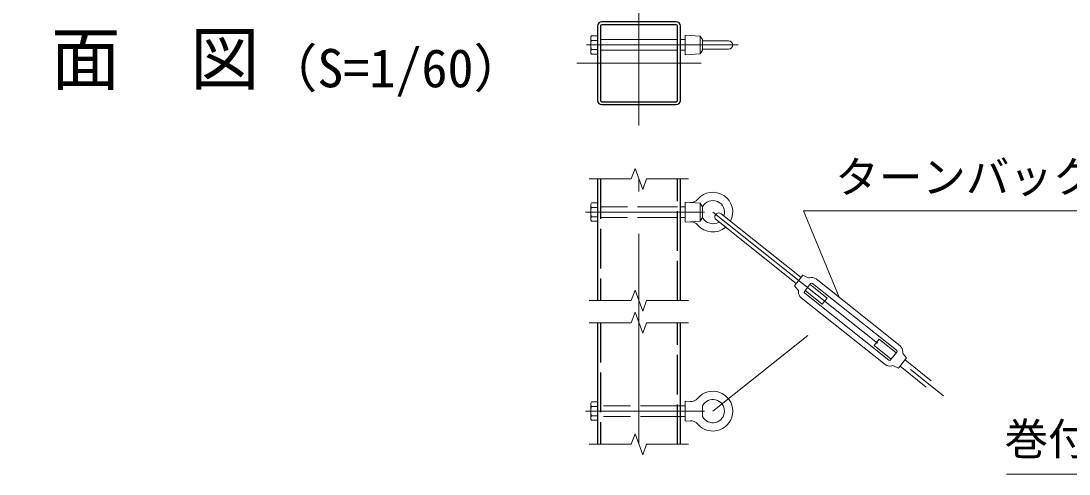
# Model space of a CAD drawing. Units: millimetres, scale not verified. Extents: x -12599 to 12601, y -8909 to 8911.
# Drawn here: x 3778 to 8519, y -4655 to -2606 of the extents above; entities that cross this region are included whole.
import ezdxf
from ezdxf.enums import TextEntityAlignment as Align

# ---------------------------------------------------------------- set-up
doc = ezdxf.new("R2010")
doc.units = ezdxf.units.MM
doc.header["$LTSCALE"] = 30
doc.linetypes.add('DASHED', pattern=[7.5, 6, -1.5])
doc.linetypes.add('USER1', pattern=[50.8, 31.75, -6.35, 6.35, -6.35])
for name, color, linetype, lineweight in [('0-0_D-BMK', 2, 'USER1', 13), ('0-1_D-STR1', 1, 'Continuous', 25), ('0-2_D-STR3', 3, 'Continuous', 13), ('0-6_D-STR-DIM', 7, 'Continuous', 13), ('0-9_D-STR-TXT', 7, 'Continuous', 13)]:
    doc.layers.add(name, color=color, linetype=linetype, lineweight=lineweight)
doc.layers.add('0-A_D-TTL-TXT', color=7, linetype='Continuous')
doc.styles.add('ＭＳ ゴシック', font='')
doc.styles.get('ＭＳ ゴシック').set_extended_font_data('MS Gothic')

msp = doc.modelspace()

# ---------------------------------------------------------------- linework, layer by layer
at = {"layer": '0-0_D-BMK'}
for p, q in [((6573.65, -3078.03), (6573.65, -2515.53)), ((6336.53, -2714.28), (7022.51, -2714.28)), ((6292.4, -2796.78), (6854.9, -2796.78)), ((6573.65, -4520.31), (6573.65, -3320.31)), ((6331.8, -3470.31), (6870.34, -3470.31)), ((6908.15, -3470.31), (8040.05, -4370.95)), ((6908.15, -4370.31), (7338.53, -4027.87)), ((6331.8, -4370.31), (6870.34, -4370.31))]:
    msp.add_line(p, q, dxfattribs=at)
at = {"layer": '0-1_D-STR1'}
for p, q in [((6386.15, -2628.48), (6386.15, -2965.08)), ((6399.65, -2628.48), (6399.65, -2965.08)), ((6741.95, -2609.28), (6405.35, -2609.28)), ((6741.95, -2622.78), (6405.35, -2622.78)), ((6747.65, -2965.08), (6747.65, -2628.48)), ((6761.15, -2965.08), (6761.15, -2628.48)), ((6405.35, -2970.78), (6741.95, -2970.78)), ((6405.35, -2984.28), (6741.95, -2984.28)), ((6386.15, -3320.31), (6386.15, -3870.31)), ((6761.15, -3870.31), (6761.15, -3320.31)), ((6386.15, -3970.31), (6386.15, -4520.31)), ((6761.15, -4520.31), (6761.15, -3970.31))]:
    msp.add_line(p, q, dxfattribs=at)
at = {"layer": '0-1_D-STR1', "linetype": 'DASHED'}
for p, q in [((6399.65, -3320.31), (6399.65, -3870.31)), ((6747.65, -3870.31), (6747.65, -3320.31)), ((6399.65, -3970.31), (6399.65, -4520.31)), ((6747.65, -4520.31), (6747.65, -3970.31))]:
    msp.add_line(p, q, dxfattribs=at)
at = {"layer": '0-1_D-STR1'}
for centre, radius, start, end in [((6405.35, -2628.48), 19.2, 90, 180), ((6405.35, -2628.48), 5.7, 90, 180), ((6741.95, -2628.48), 19.2, 0, 90), ((6741.95, -2628.48), 5.7, 0, 90), ((6405.35, -2965.08), 19.2, 180, 270), ((6405.35, -2965.08), 5.7, 180, 270), ((6741.95, -2965.08), 19.2, 270, 0), ((6741.95, -2965.08), 5.7, 270, 0)]:
    msp.add_arc(centre, radius, start, end, dxfattribs=at)
at = {"layer": '0-2_D-STR3'}
for p, q in [((6356.15, -2682.66), (6356.15, -2745.67)), ((6358.55, -2672.73), (6386.15, -2672.73)), ((6386.15, -2693.5), (6358.55, -2693.5)), ((6386.15, -2672.73), (6386.15, -2755.83)), ((6399.65, -2690.28), (6747.65, -2690.28)), ((6761.15, -2690.28), (6782.15, -2690.28)), ((6782.15, -2669.28), (6782.15, -2759.28)), ((6851.15, -2673.78), (6851.15, -2754.78)), ((6861.45, -2690.28), (6861.45, -2738.28)), ((6861.45, -2695.53), (6979.4, -2695.53)), ((6386.15, -2735.05), (6358.55, -2735.05)), ((6399.65, -2738.28), (6747.65, -2738.28)), ((6761.15, -2738.28), (6782.15, -2738.28)), ((6851.15, -2754.78), (6861.45, -2738.28)), ((6861.45, -2733.03), (6979.4, -2733.03)), ((6358.55, -2755.83), (6386.15, -2755.83)), ((6782.15, -2759.28), (6851.15, -2754.78)), ((6356.15, -3438.7), (6356.15, -3501.7)), ((6358.55, -3428.76), (6386.15, -3428.76)), ((6386.15, -3449.54), (6358.55, -3449.54)), ((6386.15, -3428.76), (6386.15, -3511.86)), ((6761.15, -3446.31), (6782.15, -3446.31)), ((6782.15, -3425.31), (6782.15, -3515.31)), ((6851.15, -3429.81), (6851.15, -3510.81)), ((6861.45, -3446.31), (6861.45, -3494.31)), ((6386.15, -3491.09), (6358.55, -3491.09)), ((6761.15, -3494.31), (6782.15, -3494.31)), ((6851.15, -3510.81), (6861.45, -3494.31)), ((6923.93, -3505.88), (7285.45, -3793.53)), ((6946.35, -3477.71), (7307.86, -3765.36)), ((6358.55, -3511.86), (6386.15, -3511.86)), ((6782.15, -3515.31), (6851.15, -3510.81)), ((7277.98, -3802.92), (7315.34, -3755.97)), ((7315.34, -3755.97), (7336.77, -3766.61)), ((7359.01, -3792.63), (7739.31, -4095.23)), ((7374.88, -3772.68), (7755.19, -4075.28)), ((7277.98, -3802.92), (7293.17, -3821.42)), ((7322.56, -3828.81), (7350.57, -3793.59)), ((7323.52, -3837.24), (7703.82, -4139.84)), ((7347.77, -3797.11), (7425.24, -3858.75)), ((7307.64, -3857.19), (7687.94, -4159.79)), ((7637.58, -4073.71), (7660, -4045.54)), ((7637.58, -4073.71), (7715.05, -4135.36)), ((7660, -4045.54), (7737.47, -4107.18)), ((7712.25, -4138.88), (7740.27, -4103.66)), ((7747.49, -4176.5), (7726.05, -4165.85)), ((7754.96, -4167.11), (7873.65, -4261.55)), ((7777.37, -4138.94), (7896.06, -4233.38)), ((6356.15, -4338.7), (6356.15, -4401.7)), ((6358.55, -4328.76), (6386.15, -4328.76)), ((6386.15, -4349.54), (6358.55, -4349.54)), ((6386.15, -4328.76), (6386.15, -4411.86)), ((6761.15, -4346.31), (6782.15, -4346.31)), ((6782.15, -4325.31), (6782.15, -4415.31)), ((6782.15, -4325.31), (6804.79, -4326.79)), ((6861.45, -4346.31), (6861.45, -4394.31)), ((6386.15, -4391.09), (6358.55, -4391.09)), ((6761.15, -4394.31), (6782.15, -4394.31)), ((6358.55, -4411.86), (6386.15, -4411.86)), ((6782.15, -4415.31), (6804.79, -4413.84))]:
    msp.add_line(p, q, dxfattribs=at)
at = {"layer": '0-2_D-STR3', "linetype": 'DASHED'}
for p, q in [((6747.65, -3446.31), (6399.65, -3446.31)), ((6747.65, -3494.31), (6399.65, -3494.31)), ((6761.15, -4346.31), (6413.15, -4346.31)), ((6761.15, -4394.31), (6413.15, -4394.31))]:
    msp.add_line(p, q, dxfattribs=at)
at = {"layer": '0-2_D-STR3'}
for points in [[(6782.15, -2669.28), (6851.15, -2673.78), (6861.45, -2690.28)], [(6782.15, -3425.31), (6851.15, -3429.81), (6861.45, -3446.31)], [(7325.36, -3825.28), (7402.83, -3886.93), (7425.24, -3858.75)], [(7747.49, -4176.5), (7784.85, -4129.55), (7769.66, -4111.05)]]:
    msp.add_lwpolyline(points, dxfattribs=at)
for centre, radius, start, end in [((6379.78, -2683.12), 23.64, 153.93467, 206.06533), ((6447.26, -2714.28), 91.12, 166.82041, 193.17959), ((6979.4, -2714.28), 18.75, 270, 90), ((6379.81, -2745.44), 23.67, 153.96929, 206.03071), ((6807.52, -3384.88), 42, 266.2686, 319.66701), ((6908.15, -3470.31), 90, 333.02839, 139.66701), ((6379.78, -3439.15), 23.64, 153.93467, 206.06533), ((6447.26, -3470.31), 91.12, 166.82041, 193.17959), ((6908.15, -3470.31), 52.5, 341.54247, 152.79711), ((6379.81, -3501.48), 23.67, 153.96929, 206.03071), ((6908.15, -3470.31), 52.5, 207.20289, 301.44039), ((6935.14, -3491.79), 18, 51.49143, 231.49143), ((6807.52, -3555.75), 42, 40.33299, 93.7314), ((6908.15, -3470.31), 90, 220.33299, 309.95447), ((7342.11, -3755.87), 12, 243.59068, 287.61032), ((7355.27, -3797.33), 31.5, 51.49143, 107.61032), ((7355.27, -3797.33), 6, 51.49143, 141.49143), ((7283.89, -3829.03), 12, 355.37255, 39.39218), ((7327.25, -3832.54), 31.5, 175.37255, 231.49143), ((7327.25, -3832.54), 6, 141.49143, 231.49143), ((7735.57, -4099.93), 31.5, 355.37255, 51.49143), ((7735.57, -4099.93), 6, 321.49143, 51.49143), ((7778.93, -4103.44), 12, 175.37255, 219.39218), ((7707.55, -4135.14), 31.5, 231.49143, 287.61032), ((7707.55, -4135.14), 6, 231.49143, 321.49143), ((7720.71, -4176.6), 12, 63.59068, 107.61032), ((6807.52, -4284.88), 42, 266.2686, 319.66701), ((6908.15, -4370.31), 90, 220.33299, 139.66701), ((6379.78, -4339.15), 23.64, 153.93467, 206.06533), ((6447.26, -4370.31), 91.12, 166.82041, 193.17959), ((6908.15, -4370.31), 52.5, 207.20289, 152.79711), ((6379.81, -4401.48), 23.67, 153.96929, 206.03071), ((6807.52, -4455.75), 42, 40.33299, 93.7314)]:
    msp.add_arc(centre, radius, start, end, dxfattribs=at)
at = {"layer": '0-6_D-STR-DIM'}
for p, q in [((6556.33, -3272.74), (6539.01, -3320.31)), ((6590.96, -3367.89), (6556.33, -3272.74)), ((6348.65, -3320.31), (6539.01, -3320.31)), ((6608.27, -3320.31), (6590.96, -3367.89)), ((6608.27, -3320.31), (6798.65, -3320.31)), ((6556.33, -3822.74), (6539.01, -3870.31)), ((6590.96, -3917.89), (6556.33, -3822.74)), ((6348.65, -3870.31), (6539.01, -3870.31)), ((6608.27, -3870.31), (6590.96, -3917.89)), ((6608.27, -3870.31), (6798.65, -3870.31)), ((6556.33, -3922.74), (6539.01, -3970.31)), ((6590.96, -4017.89), (6556.33, -3922.74)), ((6348.65, -3970.31), (6539.01, -3970.31)), ((6608.27, -3970.31), (6590.96, -4017.89)), ((6608.27, -3970.31), (6798.65, -3970.31)), ((6556.33, -4472.74), (6539.01, -4520.31)), ((6590.96, -4567.89), (6556.33, -4472.74)), ((6348.65, -4520.31), (6539.01, -4520.31)), ((6608.27, -4520.31), (6590.96, -4567.89)), ((6608.27, -4520.31), (6798.65, -4520.31))]:
    msp.add_line(p, q, dxfattribs=at)
at = {"layer": '0-9_D-STR-TXT'}
for points in [[(8818.13, -3464.31), (7317.64, -3464.31), (7479.45, -3854.64)], [(8236.11, -4654.81), (9560.71, -4654.81), (9466.19, -4173.4)]]:
    msp.add_lwpolyline(points, dxfattribs=at)

# ---------------------------------------------------------------- texts
at = {"layer": '0-9_D-STR-TXT', "style": 'ＭＳ ゴシック'}
for s, p in [('ターンバックル', (7462.04, -3426.93)), ('巻付グリップ', (8227.73, -4611.34))]:
    msp.add_text(s, height=144.3, dxfattribs=at).set_placement(p, align=Align.BOTTOM_LEFT)
at = {"layer": '0-A_D-TTL-TXT', "style": 'ＭＳ ゴシック'}
for s, height, p in [('側\u3000面\u3000図', 230.9, (3283.32, -2961.35)), ('（S=1/60）', 173.1, (4882.84, -2957.56))]:
    msp.add_text(s, height=height, dxfattribs=at).set_placement(p, align=Align.BOTTOM_LEFT)

doc.saveas('drawing.dxf')
